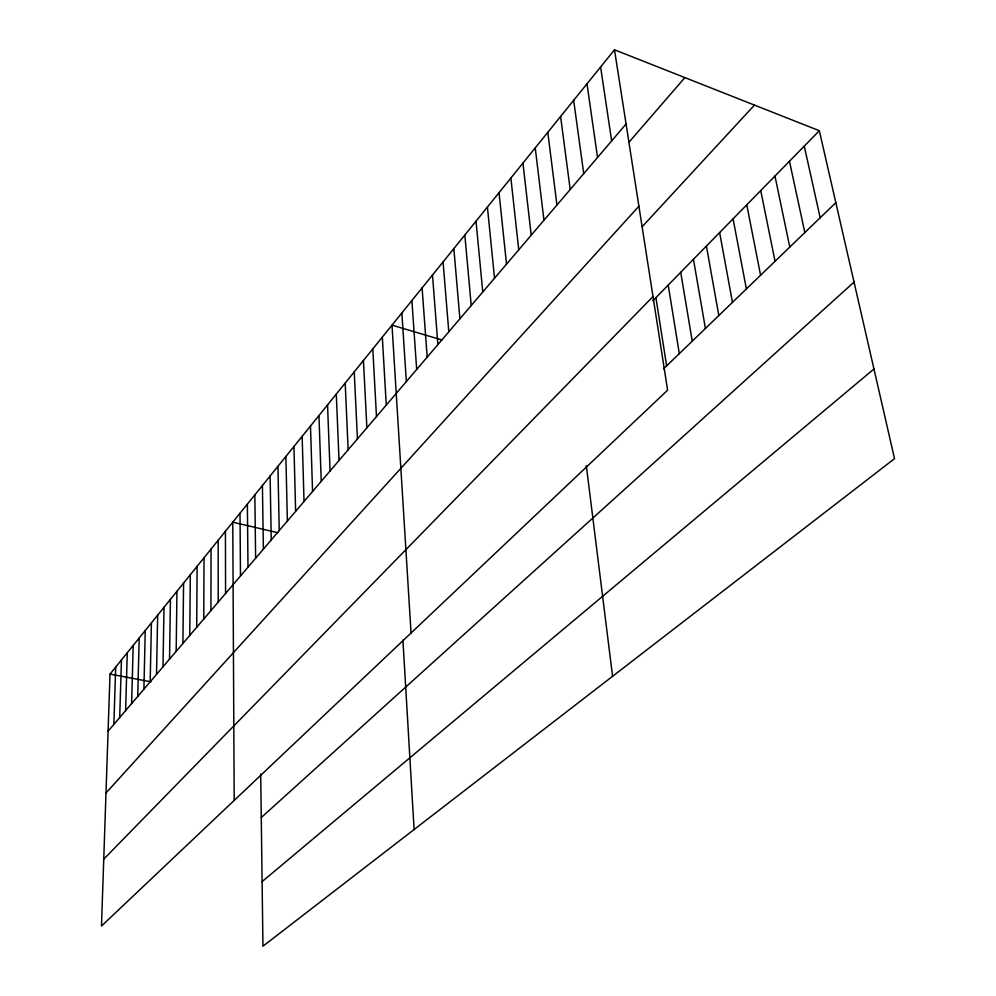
<?xml version="1.0" encoding="UTF-8"?>
<svg xmlns="http://www.w3.org/2000/svg" width="996" height="996" viewBox="0 0 996 996"><rect width="100%" height="100%" fill="white"/><g stroke="black" fill="none" stroke-linecap="round" stroke-linejoin="round"><path stroke-width="1.49" d="M210.928 610.623L211.052 549.07M203.757 619.026L204.031 557.76M196.71 627.293L197.108 566.326M189.763 635.436L190.298 574.767M182.915 643.453L183.575 583.071M176.168 651.359L176.964 591.263M169.532 659.153L170.441 599.343M162.983 666.822L164.004 607.299M156.521 674.392L157.667 615.142M150.172 681.849L151.417 622.874M143.897 689.195L145.254 630.505M137.722 696.441L139.179 638.025M131.621 703.574L133.19 645.433M125.621 710.621L127.276 652.754M119.694 717.568L121.45 659.962M113.855 724.416L115.698 667.083M614.495 49.8L110.021 674.105L101.48 926.043L667.606 390.171L614.495 49.8L819.335 130.725L894.52 458.67L262.956 946.2L260.691 773.929M108.091 731.164L626.073 124.014M629.248 141.905L684.862 77.601M105.987 792.978L638.897 206.247M642.183 226.727L754.458 105.09M103.746 859.175L652.99 296.547M652.903 300.717L819.335 130.725M663.523 368.881L835.831 202.661M261.263 817.554L854.045 282.092M262.11 881.609L873.965 368.968M110.021 674.105L150.944 681.812M277.859 532.736L232.778 522.19L234.185 800.423M442.012 339.997L392.001 325.144L411.049 633.008M804.258 146.126L820.181 217.763M789.467 161.228L804.83 232.554M774.963 176.043L789.791 247.07M760.732 190.572L775.05 261.288M746.776 204.84L760.583 275.245M733.068 218.834L746.39 288.94M719.622 232.566L732.471 302.361M706.413 246.062L718.813 315.545M693.453 259.309L705.405 328.468M680.716 272.306L692.245 341.167M668.204 285.08L679.322 353.63M655.916 297.642L666.635 365.868M600.6 66.993L611.656 140.909M586.993 83.826L597.538 157.443M573.659 100.322L583.731 173.64M560.599 116.495L570.198 189.501M547.8 132.344L556.938 205.039M586.32 465.642L612.577 676.321M535.238 147.869L543.953 220.265M522.937 163.107L531.217 235.193M510.873 178.035L518.742 249.809M499.033 192.689L506.516 264.152M487.418 207.068L494.526 278.208M476.013 221.174L482.761 291.99M464.833 235.006L471.22 305.523M453.852 248.602L459.903 318.782M443.071 261.936L448.798 331.805M432.488 275.033L437.891 344.591M422.092 287.894L427.184 357.128M411.883 300.531L416.677 369.454M401.849 312.943L406.356 381.543M402.907 640.067L414.112 829.519M382.315 337.134L386.274 405.098M372.79 348.911L376.488 416.552M363.44 360.49L366.877 427.819M354.24 371.869L357.44 438.887M345.189 383.062L348.152 449.769M336.299 394.08L339.026 460.463M327.547 404.899L330.062 470.984M318.944 415.556L321.235 481.329M310.478 426.039L312.557 491.489M302.149 436.348L304.029 501.498M293.945 446.494L295.625 511.334M285.877 456.479L287.371 521.02M277.934 466.302L279.241 530.544M270.115 475.988L271.248 539.919M262.421 485.513L263.38 549.145M254.839 494.888L255.623 558.233M247.369 504.125L247.992 567.172M240.011 513.226L240.484 575.974M225.42 531.291L225.582 593.442M218.186 540.243L218.199 602.107"/></g></svg>
